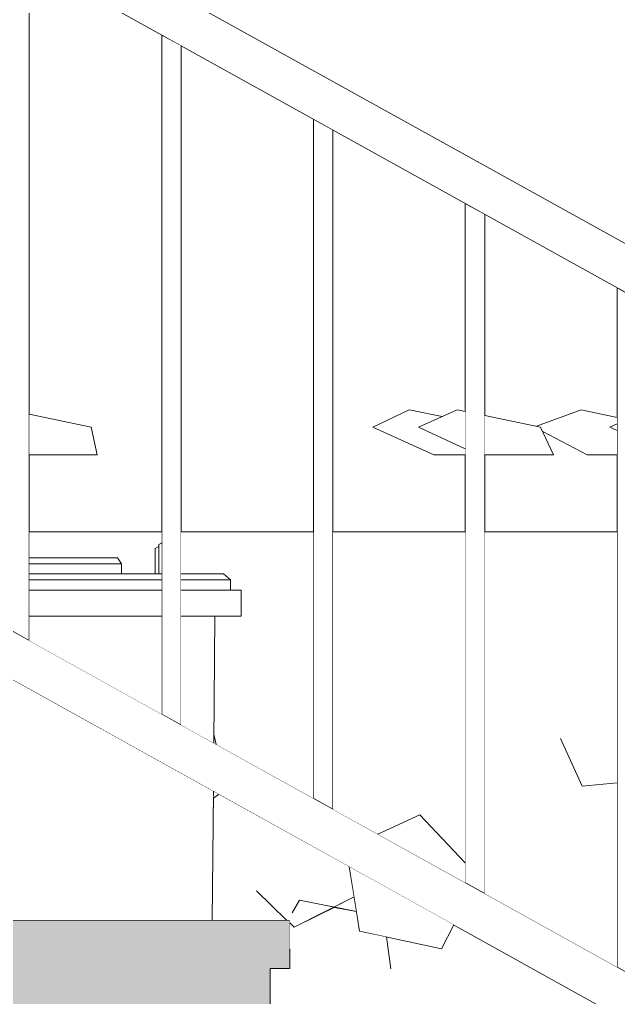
# Model space of a CAD drawing. Header units: millimetres. Extents: x -9413 to 8527, y -300 to 11224.
# Drawn here: x 4583 to 5200, y 520 to 1528 of the extents above; entities that cross this region are included whole.
import ezdxf

# ---------------------------------------------------------------- set-up
doc = ezdxf.new("R2010")
doc.units = ezdxf.units.MM
doc.header["$MEASUREMENT"] = 0
doc.linetypes.add('Wipeout_Contour', pattern=[1000, 0, -1000])
for name, color, linetype in [('Interior - Furniture', 7, 'Continuous'), ('Structural - Bearing', 7, 'Continuous'), ('Structural - Combined', 7, 'Continuous')]:
    doc.layers.add(name, color=color, linetype=linetype)
for name, color, linetype, lineweight, true_color in [('Interior - Furniture _Pen_No__4', 7, 'Continuous', 20, 0x029e21), ('Structural - Bearing_Pen_No__87', 7, 'Continuous', 20, 0x6a6a6a), ('Structural - Combined_Pen_No__160', 7, 'Continuous', 20, 0xb4a35c), ('Structural - Combined_Pen_No__161', 7, 'Continuous', 13, 0x6a6a6a)]:
    doc.layers.add(name, color=color, linetype=linetype, lineweight=lineweight, true_color=true_color)
doc.layers.add('Structural - Combined_Pen_No__141', color=7, linetype='Continuous', lineweight=20)

# ---------------------------------------------------------------- blocks, each defined once
blk = doc.blocks.new('Section Elem_23_6')
at = {"layer": 'Structural - Combined_Pen_No__160', "linetype": 'Continuous', "lineweight": 0, "true_color": 0x5a512e}
for points in [[(4861.4, 550), (4861.4, 600), (4451.4, 600), (4451.4, 550)], [(4841.4, 400), (4841.4, 550), (4811.4, 550), (4811.4, 400)]]:
    blk.add_hatch(color=59, dxfattribs=at).paths.add_polyline_path(points)
at = {"layer": 'Structural - Combined_Pen_No__141', "linetype": 'Continuous'}
for p, q in [((4861.4, 600), (4481.4, 600)), ((4861.4, 600), (4861.4, 550)), ((4841.4, 550), (4841.4, 400)), ((4861.4, 550), (4841.4, 550))]:
    blk.add_line(p, q, dxfattribs=at)
at = {"color": 254, "linetype": 'Wipeout_Contour', "lineweight": 0, "ltscale": 19043.49729}
blk.add_wipeout([(4593.2, 887.9), (4593.2, 1587.9), (4573.2, 1599), (4573.2, 899)], dxfattribs=at).dxf.layer = 'Structural - Combined'
at = {"color": 254, "linetype": 'Wipeout_Contour', "lineweight": 0, "ltscale": 19561.876711}
blk.add_wipeout([(4749.6, 801), (4749.6, 1501), (4729.6, 1512.1), (4729.6, 812.1)], dxfattribs=at).dxf.layer = 'Structural - Combined'
at = {"color": 254, "linetype": 'Wipeout_Contour', "lineweight": 0, "ltscale": 20092.281407}
blk.add_wipeout([(4905.9, 714.1), (4905.9, 1414.1), (4885.9, 1425.3), (4885.9, 725.3)], dxfattribs=at).dxf.layer = 'Structural - Combined'
at = {"color": 254, "linetype": 'Wipeout_Contour', "lineweight": 0, "ltscale": 20633.79243}
blk.add_wipeout([(5062.3, 627.3), (5062.3, 1327.3), (5042.3, 1338.4), (5042.3, 638.4)], dxfattribs=at).dxf.layer = 'Structural - Combined'
at = {"color": 254, "linetype": 'Wipeout_Contour', "lineweight": 0, "ltscale": 21185.565714}
blk.add_wipeout([(5218.6, 540.4), (5218.6, 1240.4), (5198.6, 1251.5), (5198.6, 551.5)], dxfattribs=at).dxf.layer = 'Structural - Combined'
at = {"layer": 'Structural - Combined_Pen_No__160', "linetype": 'Continuous', "lineweight": 0, "true_color": 0x5a512e}
blk.add_hatch(color=59, dxfattribs=at).paths.add_polyline_path([(5036.3, 0), (5531.4, 0), (5531.4, 150), (5171.4, 150), (5171.4, 350), (4811.4, 350), (4811.4, 550), (4451.4, 550), (4451.4, 750), (4091.4, 750), (4091.4, 950), (3761.4, 950), (3761.4, 708.3)])
at = {"layer": 'Structural - Combined_Pen_No__161', "linetype": 'Continuous'}
for p, q in [((3761.4, 2100), (5561.4, 1100)), ((5511.4, 1077.8), (3811.4, 2022.2)), ((4593.2, 1587.9), (4593.2, 887.9)), ((4729.6, 812.1), (4729.6, 1512.1)), ((4749.6, 1501), (4749.6, 801)), ((4885.9, 725.3), (4885.9, 1425.3)), ((4905.9, 1414.1), (4905.9, 714.1)), ((5042.3, 638.4), (5042.3, 1338.4)), ((3811.4, 1322.2), (5511.4, 377.8)), ((5062.3, 1327.3), (5062.3, 627.3)), ((5561.4, 300), (3761.4, 1300)), ((5198.6, 551.5), (5198.6, 1251.5))]:
    blk.add_line(p, q, dxfattribs=at)
blk = doc.blocks.new('Section Elem_26_6')
at = {"color": 254, "linetype": 'Wipeout_Contour', "lineweight": 0, "ltscale": 52715.251699}
blk.add_wipeout([(4729.6, 1000), (4593.2, 1000), (4593.2, 973.3), (4684.1, 973.3), (4688.3, 967.1), (4688.3, 956.7), (4723, 956.7), (4723, 982.9), (4726.6, 985), (4726.6, 987.1), (4729.6, 988.6)], dxfattribs=at).dxf.layer = 'Structural - Bearing'
at = {"color": 254, "linetype": 'Wipeout_Contour', "lineweight": 0, "ltscale": 58667.102096}
blk.add_wipeout([(4749.6, 1000), (4749.6, 956.7), (4793.1, 956.7), (4800.3, 950.4), (4800.3, 940), (4811.5, 940), (4811.5, 913), (4784.3, 913), (4783.3, 791.6), (4785.6, 781), (4885.9, 725.3), (4885.9, 1000)], dxfattribs=at).dxf.layer = 'Structural - Bearing'
at = {"color": 254, "linetype": 'Wipeout_Contour', "lineweight": 0, "ltscale": 30235.303596}
blk.add_wipeout([(5042.3, 1000), (4905.9, 1000), (4905.9, 714.1), (4952.1, 688.5), (4995.6, 708.3), (5042.3, 659)], dxfattribs=at).dxf.layer = 'Structural - Bearing'
at = {"color": 254, "linetype": 'Wipeout_Contour', "lineweight": 0, "ltscale": 41706.706905}
blk.add_wipeout([(5198.6, 1000), (5062.3, 1000), (5062.3, 627.3), (5198.6, 551.5), (5198.6, 741.2), (5162.6, 737.8), (5140.3, 786.8), (5198.6, 792.3)], dxfattribs=at).dxf.layer = 'Structural - Bearing'
at = {"color": 254, "linetype": 'Wipeout_Contour', "lineweight": 0, "ltscale": 14879.417873}
blk.add_wipeout([(4907, 613.3), (4930.2, 608.7), (4927.8, 623.9)], dxfattribs=at).dxf.layer = 'Structural - Bearing'
at = {"layer": 'Structural - Bearing_Pen_No__87', "linetype": 'Continuous'}
for p, q in [((4729.6, 1000), (4593.2, 1000)), ((4885.9, 1000), (4749.6, 1000)), ((5042.3, 1000), (4905.9, 1000)), ((5198.6, 1000), (5062.3, 1000))]:
    blk.add_line(p, q, dxfattribs=at)
at = {"color": 254, "linetype": 'Wipeout_Contour', "lineweight": 0, "ltscale": 29210.562811}
blk.add_wipeout([(4782.7, 725.7), (4781.7, 600), (4858.3, 600), (4827.3, 629.9), (4900.6, 667.1), (4788.6, 729.3)], dxfattribs=at).dxf.layer = 'Structural - Bearing'
blk = doc.blocks.new('Section Elem_41_6')
at = {"color": 254, "linetype": 'Wipeout_Contour', "lineweight": 0, "ltscale": 19019.761107}
blk.add_wipeout([(4593.2, 1079.2), (4663.1, 1079.2), (4657.1, 1107.9), (4593.2, 1121.3)], dxfattribs=at).dxf.layer = 'Interior - Furniture'
at = {"color": 254, "linetype": 'Wipeout_Contour', "lineweight": 0, "ltscale": 35875.268722}
blk.add_wipeout([(4984.6, 1125.7), (4947.1, 1107.9), (5010, 1079.2), (5042.3, 1079.2), (5042.3, 1085.4), (4994.2, 1107.9), (5018.4, 1118.7)], dxfattribs=at).dxf.layer = 'Interior - Furniture'
at = {"color": 254, "linetype": 'Wipeout_Contour', "lineweight": 0, "ltscale": 52839.327938}
blk.add_wipeout([(5161.7, 1125.7), (5115.7, 1108.8), (5119.9, 1107.9), (5122, 1103.4), (5167.8, 1079.2), (5198.6, 1079.2), (5198.6, 1104.4), (5191.1, 1107.9), (5198.6, 1111.2), (5198.6, 1117.9)], dxfattribs=at).dxf.layer = 'Interior - Furniture'
at = {"color": 254, "linetype": 'Wipeout_Contour', "lineweight": 0, "ltscale": 14544.433175}
blk.add_wipeout([(4783.3, 791.6), (4783.2, 782.3), (4785.6, 781)], dxfattribs=at).dxf.layer = 'Interior - Furniture'
at = {"color": 254, "linetype": 'Wipeout_Contour', "lineweight": 0, "ltscale": 20924.704303}
blk.add_wipeout([(5140.3, 786.8), (5162.6, 737.8), (5198.6, 741.2), (5198.6, 792.3)], dxfattribs=at).dxf.layer = 'Interior - Furniture'
at = {"color": 254, "linetype": 'Wipeout_Contour', "lineweight": 0, "ltscale": 14520.347217}
blk.add_wipeout([(4782.8, 732.6), (4782.7, 725.7), (4788.6, 729.3)], dxfattribs=at).dxf.layer = 'Interior - Furniture'
at = {"color": 254, "linetype": 'Wipeout_Contour', "lineweight": 0, "ltscale": 20212.531365}
blk.add_wipeout([(4995.6, 708.3), (4952.1, 688.5), (5042.3, 638.4), (5042.3, 659)], dxfattribs=at).dxf.layer = 'Interior - Furniture'
at = {"color": 254, "linetype": 'Wipeout_Contour', "lineweight": 0, "ltscale": 59043.030008}
blk.add_wipeout([(4827.3, 629.9), (4858.3, 600), (4861.4, 600), (4861.4, 597), (4866, 592.5), (4907, 613.3), (4864.1, 607.4), (4871.6, 620.3), (4907, 613.3), (4927.8, 623.9), (4922.8, 654.8), (4900.6, 667.1)], dxfattribs=at).dxf.layer = 'Interior - Furniture'
at = {"layer": 'Interior - Furniture _Pen_No__4', "linetype": 'Continuous'}
for p, q in [((4657.1, 1107.9), (4593.2, 1121.3)), ((4984.6, 1125.7), (4947.1, 1107.9)), ((5198.6, 1117.9), (5161.7, 1125.7)), ((4663.1, 1079.2), (4657.1, 1107.9)), ((4593.2, 1079.2), (4663.1, 1079.2)), ((5010, 1079.2), (5042.3, 1079.2)), ((5167.8, 1079.2), (5198.6, 1079.2)), ((4785.6, 781), (4783.3, 791.6)), ((5140.3, 786.9), (5162.6, 737.8)), ((5162.6, 737.8), (5198.6, 741.2)), ((4782.7, 725.7), (4788.6, 729.3)), ((4995.6, 708.3), (4952.1, 688.5))]:
    blk.add_line(p, q, dxfattribs=at)
at = {"color": 254, "linetype": 'Wipeout_Contour', "lineweight": 0, "ltscale": 20597.031092}
blk.add_wipeout([(5034, 1125.7), (4994.2, 1107.9), (5042.3, 1085.4), (5042.3, 1123.9)], dxfattribs=at).dxf.layer = 'Interior - Furniture'
at = {"color": 254, "linetype": 'Wipeout_Contour', "lineweight": 0, "ltscale": 20844.586816}
blk.add_wipeout([(5062.3, 1079.2), (5133.2, 1079.2), (5119.9, 1107.9), (5062.3, 1119.8)], dxfattribs=at).dxf.layer = 'Interior - Furniture'
at = {"color": 254, "linetype": 'Wipeout_Contour', "lineweight": 0, "ltscale": 15938.306653}
blk.add_wipeout([(5191.1, 1107.9), (5198.6, 1104.4), (5198.6, 1111.2)], dxfattribs=at).dxf.layer = 'Interior - Furniture'
at = {"color": 254, "linetype": 'Wipeout_Contour', "lineweight": 0, "ltscale": 20050.314544}
blk.add_wipeout([(5030.6, 594.9), (4922.8, 654.8), (4933.4, 588.6), (5017.8, 570.3)], dxfattribs=at).dxf.layer = 'Interior - Furniture'
at = {"layer": 'Interior - Furniture _Pen_No__4', "linetype": 'Continuous'}
for p, q in [((5018.4, 1118.7), (4984.6, 1125.7)), ((5034, 1125.7), (4994.2, 1107.9)), ((5042.3, 1123.9), (5034, 1125.7)), ((5119.9, 1107.9), (5062.3, 1119.8)), ((5161.7, 1125.7), (5115.7, 1108.8)), ((5198.6, 1111.2), (5191.1, 1107.9)), ((4947.1, 1107.9), (5010, 1079.2)), ((4994.2, 1107.9), (5042.3, 1085.4)), ((5133.2, 1079.2), (5119.9, 1107.9)), ((5122, 1103.4), (5167.8, 1079.2)), ((5191.1, 1107.9), (5198.6, 1104.4)), ((5062.3, 1079.2), (5133.2, 1079.2)), ((5042.3, 659), (4995.6, 708.3)), ((5017.8, 570.3), (5030.6, 594.9))]:
    blk.add_line(p, q, dxfattribs=at)
at = {"color": 254, "linetype": 'Wipeout_Contour', "lineweight": 0, "ltscale": 39567.005395}
blk.add_wipeout([(4861.4, 597), (4861.4, 570.5), (4965.5, 549.8), (4961, 582.6), (4933.4, 588.6), (4930.2, 608.7), (4907, 613.3), (4866, 592.5)], dxfattribs=at).dxf.layer = 'Interior - Furniture'
at = {"layer": 'Interior - Furniture _Pen_No__4', "linetype": 'Continuous'}
for p, q in [((4922.8, 654.8), (4933.4, 588.6)), ((4827.3, 630), (4858.3, 600)), ((4861.4, 597), (4866, 592.5)), ((4933.4, 588.6), (5017.8, 570.3)), ((4965.5, 549.7), (4961, 582.6))]:
    blk.add_line(p, q, dxfattribs=at)
at = {"color": 254, "linetype": 'Wipeout_Contour', "lineweight": 0, "ltscale": 14758.319148}
blk.add_wipeout([(4907, 613.3), (4871.6, 620.3), (4864.1, 607.4)], dxfattribs=at).dxf.layer = 'Interior - Furniture'
at = {"layer": 'Interior - Furniture _Pen_No__4', "linetype": 'Continuous'}
for p, q in [((4871.6, 620.3), (4864.1, 607.3)), ((4866, 592.5), (4927.8, 623.9)), ((4930.2, 608.7), (4871.6, 620.3))]:
    blk.add_line(p, q, dxfattribs=at)
blk = doc.blocks.new('Section Elem_45_6')
at = {"color": 254, "linetype": 'Wipeout_Contour', "lineweight": 0, "ltscale": 18912.52575}
blk.add_wipeout([(4593.2, 956.7), (4665.3, 956.7), (4665.3, 967.1), (4593.2, 967.1)], dxfattribs=at).dxf.layer = 'Interior - Furniture'
at = {"color": 254, "linetype": 'Wipeout_Contour', "lineweight": 0, "ltscale": 19301.237203}
blk.add_wipeout([(4726.6, 956.7), (4729.6, 966), (4729.6, 966.6), (4726.6, 965.1)], dxfattribs=at).dxf.layer = 'Interior - Furniture'
at = {"color": 254, "linetype": 'Wipeout_Contour', "lineweight": 0, "ltscale": 19563.932159}
blk.add_wipeout([(4797.9, 940), (4799.7, 940), (4799.7, 950.4), (4797.9, 950.4)], dxfattribs=at).dxf.layer = 'Interior - Furniture'
at = {"color": 254, "linetype": 'Wipeout_Contour', "lineweight": 0, "ltscale": 19591.998083}
blk.add_wipeout([(4810.8, 913), (4810.8, 940), (4808.3, 940), (4808.3, 913)], dxfattribs=at).dxf.layer = 'Interior - Furniture'
at = {"color": 254, "linetype": 'Wipeout_Contour', "lineweight": 0, "ltscale": 19434.311289}
blk.add_wipeout([(4783, 782.5), (4783.2, 782.3), (4784.3, 913), (4784, 913)], dxfattribs=at).dxf.layer = 'Interior - Furniture'
at = {"color": 254, "linetype": 'Wipeout_Contour', "lineweight": 0, "ltscale": 19315.015092}
blk.add_wipeout([(4781.4, 600), (4781.7, 600), (4782.8, 732.6), (4782.5, 732.7)], dxfattribs=at).dxf.layer = 'Interior - Furniture'
at = {"color": 254, "linetype": 'Wipeout_Contour', "lineweight": 0, "ltscale": 19075.821302}
blk.add_wipeout([(4665.3, 967.1), (4674.1, 967.1), (4672.5, 973.3), (4664.9, 973.3)], dxfattribs=at).dxf.layer = 'Interior - Furniture'
at = {"color": 254, "linetype": 'Wipeout_Contour', "lineweight": 0, "ltscale": 14468.610226}
blk.add_wipeout([(4726.6, 973.3), (4723, 960.9), (4726.6, 963)], dxfattribs=at).dxf.layer = 'Interior - Furniture'
at = {"color": 254, "linetype": 'Wipeout_Contour', "lineweight": 0, "ltscale": 19508.119711}
blk.add_wipeout([(4792, 913), (4792, 940), (4784.4, 940), (4784.4, 913)], dxfattribs=at).dxf.layer = 'Interior - Furniture'
at = {"color": 254, "linetype": 'Wipeout_Contour', "lineweight": 0, "ltscale": 19105.091119}
blk.add_wipeout([(4674.1, 967.1), (4681.5, 967.1), (4678.5, 973.3), (4672.5, 973.3)], dxfattribs=at).dxf.layer = 'Interior - Furniture'
at = {"color": 254, "linetype": 'Wipeout_Contour', "lineweight": 0, "ltscale": 19308.920489}
blk.add_wipeout([(4726.6, 965.1), (4729.6, 975.8), (4729.6, 976.5), (4726.6, 975.2)], dxfattribs=at).dxf.layer = 'Interior - Furniture'
at = {"color": 254, "linetype": 'Wipeout_Contour', "lineweight": 0, "ltscale": 19476.835799}
blk.add_wipeout([(4784.4, 913), (4784.4, 940), (4776.1, 940), (4776.1, 913)], dxfattribs=at).dxf.layer = 'Interior - Furniture'
at = {"color": 254, "linetype": 'Wipeout_Contour', "lineweight": 0, "ltscale": 14480.053966}
blk.add_wipeout([(4726.6, 965.1), (4729.6, 966.6), (4729.6, 975.8)], dxfattribs=at).dxf.layer = 'Interior - Furniture'
at = {"color": 254, "linetype": 'Wipeout_Contour', "lineweight": 0, "ltscale": 19447.581551}
blk.add_wipeout([(4776.1, 913), (4776.1, 940), (4769.5, 940), (4769.5, 913)], dxfattribs=at).dxf.layer = 'Interior - Furniture'
at = {"color": 254, "linetype": 'Wipeout_Contour', "lineweight": 0, "ltscale": 14473.705881}
blk.add_wipeout([(4723, 971.5), (4726.6, 982.5), (4723, 980.6)], dxfattribs=at).dxf.layer = 'Interior - Furniture'
at = {"color": 254, "linetype": 'Wipeout_Contour', "lineweight": 0, "ltscale": 19428.721616}
blk.add_wipeout([(4760.9, 940), (4767.7, 940), (4767.7, 950.4), (4760.9, 950.4)], dxfattribs=at).dxf.layer = 'Interior - Furniture'
at = {"color": 254, "linetype": 'Wipeout_Contour', "lineweight": 0, "ltscale": 41141.807421}
blk.add_wipeout([(4458, 913), (4294.8, 913), (4294.8, 800), (4501.4, 800), (4501.4, 750), (4481.4, 750), (4481.4, 600), (4768, 600), (4768.1, 740.7)], dxfattribs=at).dxf.layer = 'Interior - Furniture'
at = {"color": 254, "linetype": 'Wipeout_Contour', "lineweight": 0, "ltscale": 14485.971606}
blk.add_wipeout([(4726.6, 975.2), (4729.6, 976.5), (4729.6, 985.2)], dxfattribs=at).dxf.layer = 'Interior - Furniture'
at = {"color": 254, "linetype": 'Wipeout_Contour', "lineweight": 0, "ltscale": 19455.131418}
blk.add_wipeout([(4767.7, 940), (4774.4, 940), (4774.4, 950.4), (4767.7, 950.4)], dxfattribs=at).dxf.layer = 'Interior - Furniture'
at = {"color": 254, "linetype": 'Wipeout_Contour', "lineweight": 0, "ltscale": 18977.063863}
blk.add_wipeout([(4593.2, 913), (4593.2, 887.9), (4729.6, 812.1), (4729.6, 913)], dxfattribs=at).dxf.layer = 'Interior - Furniture'
at = {"color": 254, "linetype": 'Wipeout_Contour', "lineweight": 0, "ltscale": 19341.136787}
blk.add_wipeout([(4749.6, 801), (4768.1, 790.7), (4768.1, 913), (4749.6, 913)], dxfattribs=at).dxf.layer = 'Interior - Furniture'
at = {"color": 254, "linetype": 'Wipeout_Contour', "lineweight": 0, "ltscale": 14476.211506}
blk.add_wipeout([(4723, 980.6), (4726.4, 984.8), (4723, 982.7)], dxfattribs=at).dxf.layer = 'Interior - Furniture'
at = {"color": 254, "linetype": 'Wipeout_Contour', "lineweight": 0, "ltscale": 19458.097566}
blk.add_wipeout([(4774.1, 951.1), (4771.9, 956.7), (4766.5, 956.7), (4767.3, 952.7)], dxfattribs=at).dxf.layer = 'Interior - Furniture'
at = {"color": 254, "linetype": 'Wipeout_Contour', "lineweight": 0, "ltscale": 19306.485397}
blk.add_wipeout([(4723, 980.6), (4726.6, 982.5), (4726.6, 984.9), (4726.4, 984.8)], dxfattribs=at).dxf.layer = 'Interior - Furniture'
at = {"color": 254, "linetype": 'Wipeout_Contour', "lineweight": 0, "ltscale": 24350.542231}
blk.add_wipeout([(4776, 950.4), (4780.6, 950.4), (4777, 956.7), (4771.9, 956.7), (4774.1, 951.1)], dxfattribs=at).dxf.layer = 'Interior - Furniture'
at = {"color": 254, "linetype": 'Wipeout_Contour', "lineweight": 0, "ltscale": 19320.210325}
blk.add_wipeout([(4726.6, 984.5), (4729.6, 988.4), (4729.6, 988.6), (4726.6, 987.1)], dxfattribs=at).dxf.layer = 'Interior - Furniture'
at = {"color": 254, "linetype": 'Wipeout_Contour', "lineweight": 0, "ltscale": 19520.756793}
blk.add_wipeout([(4786.2, 950.4), (4791.1, 950.4), (4785.6, 956.7), (4781.6, 956.7)], dxfattribs=at).dxf.layer = 'Interior - Furniture'
at = {"color": 254, "linetype": 'Wipeout_Contour', "lineweight": 0, "ltscale": 14490.441449}
blk.add_wipeout([(4726.6, 984.5), (4729.6, 985.8), (4729.6, 988.4)], dxfattribs=at).dxf.layer = 'Interior - Furniture'
blk = doc.blocks.new('Section Elem_46_6')
at = {"color": 254, "linetype": 'Wipeout_Contour', "lineweight": 0, "ltscale": 19010.386571}
blk.add_wipeout([(4729.6, 940), (4593.2, 940), (4593.2, 913), (4729.6, 913)], dxfattribs=at).dxf.layer = 'Interior - Furniture'
at = {"color": 254, "linetype": 'Wipeout_Contour', "lineweight": 0, "ltscale": 19598.215872}
blk.add_wipeout([(4811.5, 913), (4811.5, 940), (4810.8, 940), (4810.8, 913)], dxfattribs=at).dxf.layer = 'Interior - Furniture'
at = {"color": 254, "linetype": 'Wipeout_Contour', "lineweight": 0, "ltscale": 19432.114291}
blk.add_wipeout([(4782.1, 783), (4783, 782.5), (4784, 913), (4783.1, 913)], dxfattribs=at).dxf.layer = 'Interior - Furniture'
at = {"color": 254, "linetype": 'Wipeout_Contour', "lineweight": 0, "ltscale": 19313.010543}
blk.add_wipeout([(4780.6, 600), (4781.4, 600), (4782.5, 732.7), (4781.7, 733.2)], dxfattribs=at).dxf.layer = 'Interior - Furniture'
at = {"layer": 'Interior - Furniture _Pen_No__4', "linetype": 'Continuous'}
blk.add_line((4729.6, 913), (4593.2, 913), dxfattribs=at)
at = {"color": 254, "linetype": 'Wipeout_Contour', "lineweight": 0, "ltscale": 19025.057297}
blk.add_wipeout([(4593.2, 950.4), (4593.2, 940), (4729.6, 940), (4729.6, 950.4)], dxfattribs=at).dxf.layer = 'Interior - Furniture'
at = {"color": 254, "linetype": 'Wipeout_Contour', "lineweight": 0, "ltscale": 19579.037532}
blk.add_wipeout([(4808.3, 913), (4808.3, 940), (4804.2, 940), (4804.2, 913)], dxfattribs=at).dxf.layer = 'Interior - Furniture'
at = {"color": 254, "linetype": 'Wipeout_Contour', "lineweight": 0, "ltscale": 19427.537387}
blk.add_wipeout([(4780.6, 783.8), (4782.1, 783), (4783.1, 913), (4781.5, 913)], dxfattribs=at).dxf.layer = 'Interior - Furniture'
at = {"color": 254, "linetype": 'Wipeout_Contour', "lineweight": 0, "ltscale": 19308.839945}
blk.add_wipeout([(4779.3, 600), (4780.6, 600), (4781.7, 733.2), (4780.3, 734)], dxfattribs=at).dxf.layer = 'Interior - Furniture'
at = {"layer": 'Interior - Furniture _Pen_No__4', "linetype": 'Continuous'}
for p, q in [((4729.6, 940), (4593.2, 940)), ((4811.5, 940), (4810.8, 940)), ((4811.5, 913), (4811.5, 940)), ((4811.5, 913), (4810.8, 913))]:
    blk.add_line(p, q, dxfattribs=at)
at = {"color": 254, "linetype": 'Wipeout_Contour', "lineweight": 0, "ltscale": 19031.704059}
blk.add_wipeout([(4593.2, 950.4), (4729.6, 950.4), (4729.6, 956.7), (4593.2, 956.7)], dxfattribs=at).dxf.layer = 'Interior - Furniture'
at = {"color": 254, "linetype": 'Wipeout_Contour', "lineweight": 0, "ltscale": 19560.222323}
blk.add_wipeout([(4804.2, 913), (4804.2, 940), (4798.7, 940), (4798.7, 913)], dxfattribs=at).dxf.layer = 'Interior - Furniture'
at = {"color": 254, "linetype": 'Wipeout_Contour', "lineweight": 0, "ltscale": 19420.883306}
blk.add_wipeout([(4778.6, 784.8), (4780.6, 783.8), (4781.5, 913), (4779.4, 913)], dxfattribs=at).dxf.layer = 'Interior - Furniture'
at = {"color": 254, "linetype": 'Wipeout_Contour', "lineweight": 0, "ltscale": 19302.776425}
blk.add_wipeout([(4778.4, 735), (4777.5, 600), (4779.3, 600), (4780.3, 734)], dxfattribs=at).dxf.layer = 'Interior - Furniture'
at = {"layer": 'Interior - Furniture _Pen_No__4', "linetype": 'Continuous'}
for p, q in [((4729.6, 950.4), (4593.2, 950.4)), ((4810.8, 940), (4808.3, 940)), ((4808.3, 913), (4804.2, 913)), ((4810.8, 913), (4808.3, 913))]:
    blk.add_line(p, q, dxfattribs=at)
at = {"color": 254, "linetype": 'Wipeout_Contour', "lineweight": 0, "ltscale": 19070.941186}
blk.add_wipeout([(4665.3, 956.7), (4674.1, 956.7), (4674.1, 967.1), (4665.3, 967.1)], dxfattribs=at).dxf.layer = 'Interior - Furniture'
at = {"color": 254, "linetype": 'Wipeout_Contour', "lineweight": 0, "ltscale": 14462.805318}
blk.add_wipeout([(4723, 956.7), (4726.6, 963), (4723, 960.9)], dxfattribs=at).dxf.layer = 'Interior - Furniture'
at = {"color": 254, "linetype": 'Wipeout_Contour', "lineweight": 0, "ltscale": 19536.276092}
blk.add_wipeout([(4798.7, 913), (4798.7, 940), (4792, 940), (4792, 913)], dxfattribs=at).dxf.layer = 'Interior - Furniture'
at = {"color": 254, "linetype": 'Wipeout_Contour', "lineweight": 0, "ltscale": 19412.407276}
blk.add_wipeout([(4776.9, 913), (4776.3, 786.2), (4778.6, 784.8), (4779.4, 913)], dxfattribs=at).dxf.layer = 'Interior - Furniture'
at = {"color": 254, "linetype": 'Wipeout_Contour', "lineweight": 0, "ltscale": 19295.052634}
blk.add_wipeout([(4776, 736.3), (4775.4, 600), (4777.5, 600), (4778.4, 735)], dxfattribs=at).dxf.layer = 'Interior - Furniture'
at = {"layer": 'Interior - Furniture _Pen_No__4', "linetype": 'Continuous'}
for p, q in [((4783.2, 782.3), (4784.3, 913)), ((4792, 913), (4784.4, 913)), ((4798.7, 913), (4792, 913)), ((4804.2, 913), (4798.7, 913)), ((4781.7, 600), (4782.8, 732.6))]:
    blk.add_line(p, q, dxfattribs=at)
at = {"color": 254, "linetype": 'Wipeout_Contour', "lineweight": 0, "ltscale": 18918.932037}
blk.add_wipeout([(4593.2, 973.3), (4593.2, 967.1), (4665.3, 967.1), (4664.9, 973.3)], dxfattribs=at).dxf.layer = 'Interior - Furniture'
at = {"color": 254, "linetype": 'Wipeout_Contour', "lineweight": 0, "ltscale": 19102.744935}
blk.add_wipeout([(4674.1, 956.7), (4681.5, 956.7), (4681.5, 967.1), (4674.1, 967.1)], dxfattribs=at).dxf.layer = 'Interior - Furniture'
at = {"color": 254, "linetype": 'Wipeout_Contour', "lineweight": 0, "ltscale": 14464.407016}
blk.add_wipeout([(4726.6, 963), (4723, 956.7), (4726.6, 956.7)], dxfattribs=at).dxf.layer = 'Interior - Furniture'
at = {"color": 254, "linetype": 'Wipeout_Contour', "lineweight": 0, "ltscale": 19402.433617}
blk.add_wipeout([(4773.9, 913), (4773.5, 787.7), (4776.3, 786.2), (4776.9, 913)], dxfattribs=at).dxf.layer = 'Interior - Furniture'
at = {"color": 254, "linetype": 'Wipeout_Contour', "lineweight": 0, "ltscale": 19285.964063}
blk.add_wipeout([(4772.9, 600), (4775.4, 600), (4776, 736.3), (4773.4, 737.8)], dxfattribs=at).dxf.layer = 'Interior - Furniture'
at = {"layer": 'Interior - Furniture _Pen_No__4', "linetype": 'Continuous'}
for p, q in [((4664.9, 973.3), (4593.2, 973.3)), ((4672.5, 973.3), (4664.9, 973.3)), ((4665.3, 967.1), (4593.2, 967.1))]:
    blk.add_line(p, q, dxfattribs=at)
at = {"color": 254, "linetype": 'Wipeout_Contour', "lineweight": 0, "ltscale": 19127.087984}
blk.add_wipeout([(4681.5, 956.7), (4686.5, 956.7), (4686.5, 967.1), (4681.5, 967.1)], dxfattribs=at).dxf.layer = 'Interior - Furniture'
at = {"color": 254, "linetype": 'Wipeout_Contour', "lineweight": 0, "ltscale": 14474.390187}
blk.add_wipeout([(4726.6, 956.7), (4729.6, 956.7), (4729.6, 966)], dxfattribs=at).dxf.layer = 'Interior - Furniture'
at = {"color": 254, "linetype": 'Wipeout_Contour', "lineweight": 0, "ltscale": 19391.344156}
blk.add_wipeout([(4770.6, 789.3), (4773.5, 787.7), (4773.9, 913), (4770.8, 913)], dxfattribs=at).dxf.layer = 'Interior - Furniture'
at = {"color": 254, "linetype": 'Wipeout_Contour', "lineweight": 0, "ltscale": 19275.858579}
blk.add_wipeout([(4770.2, 600), (4772.9, 600), (4773.4, 737.8), (4770.5, 739.4)], dxfattribs=at).dxf.layer = 'Interior - Furniture'
at = {"layer": 'Interior - Furniture _Pen_No__4', "linetype": 'Continuous'}
blk.add_line((4784.4, 913), (4776.1, 913), dxfattribs=at)
at = {"color": 254, "linetype": 'Wipeout_Contour', "lineweight": 0, "ltscale": 14467.878683}
blk.add_wipeout([(4723, 960.9), (4726.6, 973.3), (4723, 971.5)], dxfattribs=at).dxf.layer = 'Interior - Furniture'
at = {"color": 254, "linetype": 'Wipeout_Contour', "lineweight": 0, "ltscale": 19140.26295}
blk.add_wipeout([(4686.5, 956.7), (4688.3, 956.7), (4688.3, 967.1), (4686.5, 967.1)], dxfattribs=at).dxf.layer = 'Interior - Furniture'
at = {"color": 254, "linetype": 'Wipeout_Contour', "lineweight": 0, "ltscale": 19380.789696}
blk.add_wipeout([(4768.1, 913), (4768.1, 790.7), (4770.6, 789.3), (4770.8, 913)], dxfattribs=at).dxf.layer = 'Interior - Furniture'
at = {"color": 254, "linetype": 'Wipeout_Contour', "lineweight": 0, "ltscale": 19266.212674}
blk.add_wipeout([(4768.1, 740.7), (4768, 600), (4770.2, 600), (4770.5, 739.4)], dxfattribs=at).dxf.layer = 'Interior - Furniture'
at = {"layer": 'Interior - Furniture _Pen_No__4', "linetype": 'Continuous'}
for p, q in [((4723, 956.7), (4723, 960.9)), ((4726.6, 956.7), (4726.6, 965.1)), ((4729.6, 956.7), (4593.2, 956.7))]:
    blk.add_line(p, q, dxfattribs=at)
at = {"color": 254, "linetype": 'Wipeout_Contour', "lineweight": 0, "ltscale": 14474.672015}
blk.add_wipeout([(4726.6, 982.5), (4723, 971.5), (4726.6, 973.3)], dxfattribs=at).dxf.layer = 'Interior - Furniture'
at = {"color": 254, "linetype": 'Wipeout_Contour', "lineweight": 0, "ltscale": 19127.136184}
blk.add_wipeout([(4681.5, 967.1), (4686.5, 967.1), (4682.6, 973.3), (4678.5, 973.3)], dxfattribs=at).dxf.layer = 'Interior - Furniture'
at = {"color": 254, "linetype": 'Wipeout_Contour', "lineweight": 0, "ltscale": 19395.501986}
blk.add_wipeout([(4749.6, 913), (4769.5, 913), (4769.5, 940), (4749.6, 940)], dxfattribs=at).dxf.layer = 'Interior - Furniture'
at = {"layer": 'Interior - Furniture _Pen_No__4', "linetype": 'Continuous'}
for p, q in [((4674.1, 967.1), (4665.3, 967.1)), ((4769.5, 913), (4749.6, 913)), ((4776.1, 913), (4769.5, 913))]:
    blk.add_line(p, q, dxfattribs=at)
at = {"color": 254, "linetype": 'Wipeout_Contour', "lineweight": 0, "ltscale": 19316.622304}
blk.add_wipeout([(4726.6, 975.2), (4729.6, 985.2), (4729.6, 985.8), (4726.6, 984.5)], dxfattribs=at).dxf.layer = 'Interior - Furniture'
at = {"color": 254, "linetype": 'Wipeout_Contour', "lineweight": 0, "ltscale": 19139.095497}
blk.add_wipeout([(4686.5, 967.1), (4688.3, 967.1), (4684.1, 973.3), (4682.6, 973.3)], dxfattribs=at).dxf.layer = 'Interior - Furniture'
at = {"color": 254, "linetype": 'Wipeout_Contour', "lineweight": 0, "ltscale": 19393.058445}
blk.add_wipeout([(4749.6, 950.4), (4749.6, 940), (4760.9, 940), (4760.9, 950.4)], dxfattribs=at).dxf.layer = 'Interior - Furniture'
at = {"color": 254, "linetype": 'Wipeout_Contour', "lineweight": 0, "ltscale": 19480.332669}
blk.add_wipeout([(4774.4, 950.4), (4774.4, 940), (4780.6, 940), (4780.6, 950.4)], dxfattribs=at).dxf.layer = 'Interior - Furniture'
at = {"layer": 'Interior - Furniture _Pen_No__4', "linetype": 'Continuous'}
for p, q in [((4678.5, 973.3), (4672.5, 973.3)), ((4682.6, 973.3), (4678.5, 973.3)), ((4684.1, 973.3), (4682.6, 973.3)), ((4688.3, 967.1), (4684.1, 973.3)), ((4723, 960.9), (4723, 971.5)), ((4726.6, 965.1), (4726.6, 975.2)), ((4681.5, 967.1), (4674.1, 967.1)), ((4686.5, 967.1), (4681.5, 967.1)), ((4688.3, 967.1), (4686.5, 967.1)), ((4688.3, 956.7), (4688.3, 967.1)), ((4769.5, 940), (4749.6, 940))]:
    blk.add_line(p, q, dxfattribs=at)
at = {"color": 254, "linetype": 'Wipeout_Contour', "lineweight": 0, "ltscale": 19304.494166}
blk.add_wipeout([(4723, 982.9), (4723, 982.7), (4726.6, 984.9), (4726.6, 985)], dxfattribs=at).dxf.layer = 'Interior - Furniture'
at = {"color": 254, "linetype": 'Wipeout_Contour', "lineweight": 0, "ltscale": 19399.298788}
blk.add_wipeout([(4749.6, 956.7), (4749.6, 950.4), (4760.9, 950.4), (4760.6, 956.7)], dxfattribs=at).dxf.layer = 'Interior - Furniture'
at = {"color": 254, "linetype": 'Wipeout_Contour', "lineweight": 0, "ltscale": 19503.559398}
blk.add_wipeout([(4780.6, 940), (4786.2, 940), (4786.2, 950.4), (4780.6, 950.4)], dxfattribs=at).dxf.layer = 'Interior - Furniture'
at = {"layer": 'Interior - Furniture _Pen_No__4', "linetype": 'Continuous'}
for p, q in [((4726.6, 987.1), (4729.6, 988.6)), ((4723, 982.9), (4726.6, 985)), ((4723, 982.7), (4723, 982.9)), ((4723, 980.6), (4723, 982.7)), ((4723, 971.5), (4723, 980.6)), ((4726.6, 987), (4726.6, 987.1)), ((4726.6, 984.5), (4726.6, 987.1)), ((4726.6, 975.2), (4726.6, 984.5)), ((4776.1, 940), (4769.5, 940))]:
    blk.add_line(p, q, dxfattribs=at)
at = {"color": 254, "linetype": 'Wipeout_Contour', "lineweight": 0, "ltscale": 19433.829157}
blk.add_wipeout([(4766.5, 956.7), (4760.6, 956.7), (4760.9, 950.4), (4767.7, 950.4)], dxfattribs=at).dxf.layer = 'Interior - Furniture'
at = {"color": 254, "linetype": 'Wipeout_Contour', "lineweight": 0, "ltscale": 19524.105549}
blk.add_wipeout([(4786.2, 940), (4791.1, 940), (4791.1, 950.4), (4786.2, 950.4)], dxfattribs=at).dxf.layer = 'Interior - Furniture'
at = {"layer": 'Interior - Furniture _Pen_No__4', "linetype": 'Continuous'}
for p, q in [((4760.6, 956.7), (4749.6, 956.7)), ((4760.9, 950.4), (4749.6, 950.4)), ((4784.4, 940), (4776.1, 940))]:
    blk.add_line(p, q, dxfattribs=at)
at = {"color": 254, "linetype": 'Wipeout_Contour', "lineweight": 0, "ltscale": 19458.888073}
blk.add_wipeout([(4767.7, 950.4), (4774.4, 950.4), (4774.1, 951.1), (4767.3, 952.7)], dxfattribs=at).dxf.layer = 'Interior - Furniture'
at = {"color": 254, "linetype": 'Wipeout_Contour', "lineweight": 0, "ltscale": 19541.346472}
blk.add_wipeout([(4791.1, 940), (4795, 940), (4795, 950.4), (4791.1, 950.4)], dxfattribs=at).dxf.layer = 'Interior - Furniture'
at = {"layer": 'Interior - Furniture _Pen_No__4', "linetype": 'Continuous'}
for p, q in [((4766.5, 956.7), (4760.6, 956.7)), ((4767.7, 950.4), (4760.9, 950.4)), ((4771.9, 956.7), (4766.5, 956.7))]:
    blk.add_line(p, q, dxfattribs=at)
at = {"color": 254, "linetype": 'Wipeout_Contour', "lineweight": 0, "ltscale": 14605.875433}
blk.add_wipeout([(4774.4, 950.4), (4776, 950.4), (4774.1, 951.1)], dxfattribs=at).dxf.layer = 'Interior - Furniture'
at = {"color": 254, "linetype": 'Wipeout_Contour', "lineweight": 0, "ltscale": 19554.757948}
blk.add_wipeout([(4795, 940), (4797.9, 940), (4797.9, 950.4), (4795, 950.4)], dxfattribs=at).dxf.layer = 'Interior - Furniture'
at = {"layer": 'Interior - Furniture _Pen_No__4', "linetype": 'Continuous'}
blk.add_line((4792, 940), (4784.4, 940), dxfattribs=at)
at = {"color": 254, "linetype": 'Wipeout_Contour', "lineweight": 0, "ltscale": 19502.107806}
blk.add_wipeout([(4780.6, 950.4), (4786.2, 950.4), (4781.6, 956.7), (4777, 956.7)], dxfattribs=at).dxf.layer = 'Interior - Furniture'
at = {"color": 254, "linetype": 'Wipeout_Contour', "lineweight": 0, "ltscale": 19568.590115}
blk.add_wipeout([(4799.7, 940), (4800.3, 940), (4800.3, 950.4), (4799.7, 950.4)], dxfattribs=at).dxf.layer = 'Interior - Furniture'
at = {"layer": 'Interior - Furniture _Pen_No__4', "linetype": 'Continuous'}
for p, q in [((4774.4, 950.4), (4767.7, 950.4)), ((4777, 956.7), (4771.9, 956.7)), ((4798.7, 940), (4792, 940)), ((4804.2, 940), (4798.7, 940)), ((4808.3, 940), (4804.2, 940))]:
    blk.add_line(p, q, dxfattribs=at)
at = {"color": 254, "linetype": 'Wipeout_Contour', "lineweight": 0, "ltscale": 19536.403313}
blk.add_wipeout([(4791.1, 950.4), (4795, 950.4), (4788.8, 956.7), (4785.6, 956.7)], dxfattribs=at).dxf.layer = 'Interior - Furniture'
at = {"layer": 'Interior - Furniture _Pen_No__4', "linetype": 'Continuous'}
for p, q in [((4780.6, 950.4), (4774.4, 950.4)), ((4781.6, 956.7), (4777, 956.7))]:
    blk.add_line(p, q, dxfattribs=at)
at = {"color": 254, "linetype": 'Wipeout_Contour', "lineweight": 0, "ltscale": 19548.570061}
blk.add_wipeout([(4795, 950.4), (4797.9, 950.4), (4791.1, 956.7), (4788.8, 956.7)], dxfattribs=at).dxf.layer = 'Interior - Furniture'
at = {"layer": 'Interior - Furniture _Pen_No__4', "linetype": 'Continuous'}
blk.add_line((4785.6, 956.7), (4781.6, 956.7), dxfattribs=at)
at = {"color": 254, "linetype": 'Wipeout_Contour', "lineweight": 0, "ltscale": 19556.885305}
blk.add_wipeout([(4797.9, 950.4), (4799.7, 950.4), (4792.6, 956.7), (4791.1, 956.7)], dxfattribs=at).dxf.layer = 'Interior - Furniture'
at = {"layer": 'Interior - Furniture _Pen_No__4', "linetype": 'Continuous'}
blk.add_line((4786.2, 950.4), (4780.6, 950.4), dxfattribs=at)
at = {"color": 254, "linetype": 'Wipeout_Contour', "lineweight": 0, "ltscale": 19561.11708}
blk.add_wipeout([(4799.7, 950.4), (4800.3, 950.4), (4793.1, 956.7), (4792.6, 956.7)], dxfattribs=at).dxf.layer = 'Interior - Furniture'
at = {"layer": 'Interior - Furniture _Pen_No__4', "linetype": 'Continuous'}
for p, q in [((4788.8, 956.7), (4785.6, 956.7)), ((4791.1, 950.4), (4786.2, 950.4)), ((4791.1, 956.7), (4788.8, 956.7)), ((4792.6, 956.7), (4791.1, 956.7)), ((4795, 950.4), (4791.1, 950.4)), ((4793.1, 956.7), (4792.6, 956.7)), ((4800.3, 950.4), (4793.1, 956.7)), ((4797.9, 950.4), (4795, 950.4)), ((4799.7, 950.4), (4797.9, 950.4)), ((4800.3, 950.4), (4799.7, 950.4)), ((4800.3, 940), (4800.3, 950.4))]:
    blk.add_line(p, q, dxfattribs=at)

msp = doc.modelspace()

# ---------------------------------------------------------------- block references
at = {"layer": 'Structural - Combined'}
msp.add_blockref('Section Elem_23_6', (0, 0), dxfattribs=at)

# ---------------------------------------------------------------- next in the draw order: block references
at = {"layer": 'Structural - Bearing'}
msp.add_blockref('Section Elem_26_6', (0, 0), dxfattribs=at)

# ---------------------------------------------------------------- next in the draw order: block references
at = {"layer": 'Interior - Furniture'}
msp.add_blockref('Section Elem_41_6', (0, 0), dxfattribs=at)

# ---------------------------------------------------------------- next in the draw order: block references
msp.add_blockref('Section Elem_45_6', (0, 0), dxfattribs=at)

# ---------------------------------------------------------------- next in the draw order: block references
msp.add_blockref('Section Elem_46_6', (0, 0), dxfattribs=at)

doc.saveas('drawing.dxf')
